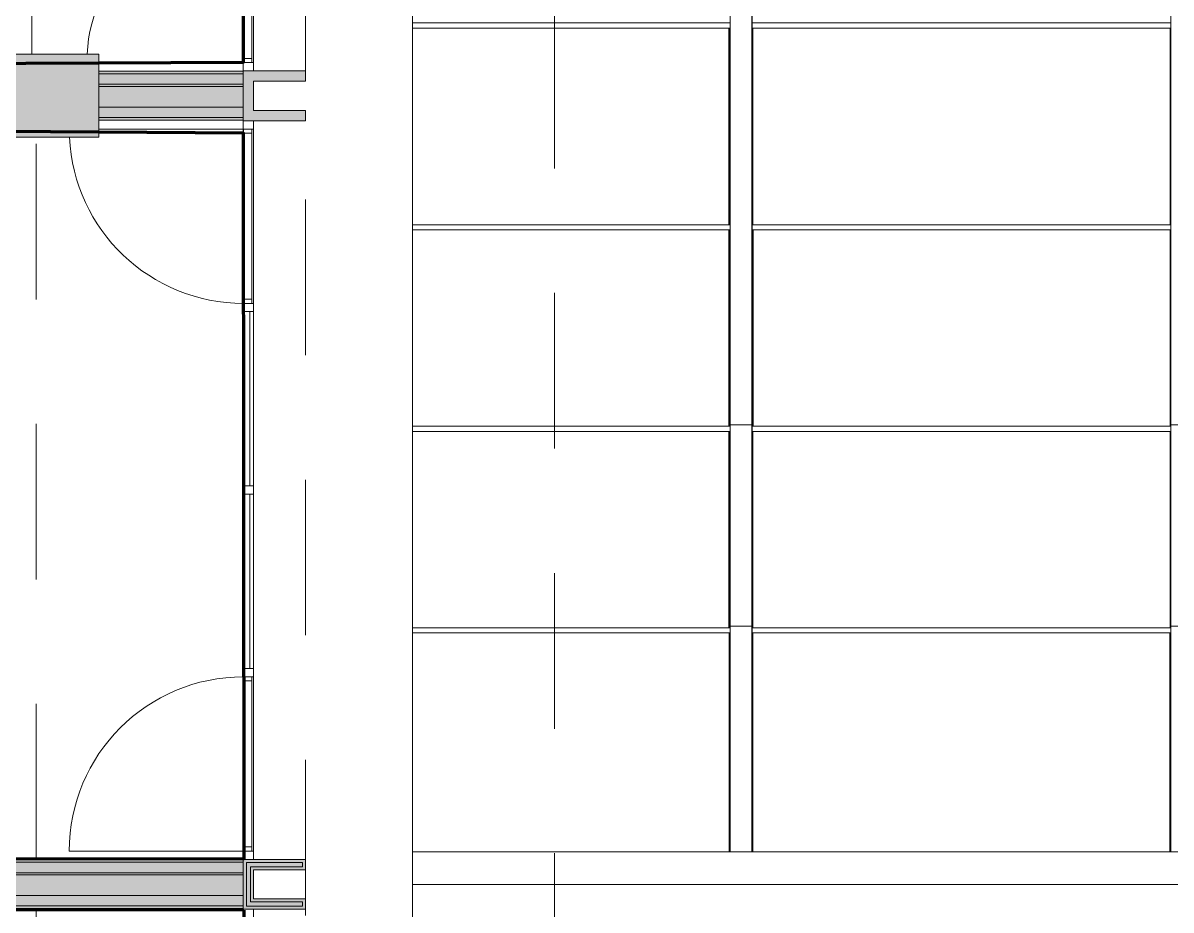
# Model space of a CAD drawing. Header units: metres. Extents: x -227.9 to -140, y 37.9 to 92.1.
# Drawn here: x -207.66 to -202.12, y 67.94 to 72.21 of the extents above; entities that cross this region are included whole.
import ezdxf

# ---------------------------------------------------------------- set-up
doc = ezdxf.new("R2010")
doc.units = ezdxf.units.M
doc.linetypes.add('JIS_02_0.7', pattern=[1.35, 0.75, -0.6])
for name, color, linetype, lineweight in [('A-COLS', 7, 'Continuous', 5), ('A-DOOR', 7, 'Continuous', 5), ('A-FLOR', 7, 'Continuous', 5), ('A-GENM', 7, 'Continuous', 5), ('A-GLAZ-CURT', 7, 'Continuous', 5), ('A-GLAZ-CWMG', 7, 'Continuous', 5), ('A-ROOF', 7, 'Continuous', 5), ('A-WALL', 7, 'Continuous', 5), ('A-WALL-PATT', 7, 'Continuous', 13), ('I-WALL', 7, 'Continuous', 5), ('S-BEAM', 7, 'Continuous', 5), ('S-COLS', 7, 'Continuous', 5)]:
    doc.layers.add(name, color=color, linetype=linetype, lineweight=lineweight)
doc.layers.add('A-DETL', color=94, linetype='Continuous', lineweight=5, true_color=0x00a600)
doc.layers.add('G-IMPT', color=8, linetype='Continuous', lineweight=5, true_color=0x808080)
doc.layers.add('Chambre', color=40, linetype='Continuous')

# ---------------------------------------------------------------- blocks, each defined once
blk = doc.blocks.new('LAG-C1030-PORTES-VITRINE DE MAGASIN-13PR_08_01 - LAG-C1030-PORTES-VITRINE DE MAGASIN-13PR_08_01-12741821-MUC-LAG-PRO-PLA-ARC-TZN-N02-AG02Ec-Cote')
at = {"layer": 'A-DOOR'}
blk.add_line((0.42, 0), (0.42, 0.6974), dxfattribs=at)
at = {"layer": 'A-DOOR', "color": 9, "lineweight": 9, "true_color": 0xc0c0c0}
for p, q in [((-0.4, 0), (-0.42, 0)), ((-0.42, 0), (-0.42, -0.04)), ((-0.4, -0.04), (-0.4, 0)), ((0.42, 0), (0.4, 0)), ((0.4, 0), (0.4, -0.04)), ((0.42, -0.04), (0.42, 0)), ((-0.42, -0.04), (-0.4, -0.04)), ((0.4, -0.04), (0.42, -0.04))]:
    blk.add_line(p, q, dxfattribs=at)
at = {"layer": 'A-DOOR', "color": 9, "true_color": 0xc0c0c0}
for p, q in [((-0.4, 0), (0.4, 0)), ((0.4, -0.04), (-0.4, -0.04))]:
    blk.add_line(p, q, dxfattribs=at)
at = {"layer": 'A-DOOR'}
blk.add_arc((0.42, 0), 0.84, 92.7004, 180, dxfattribs=at)
blk = doc.blocks.new('Rectangulaire Meneau - LAG-B2010-MENEAU-40x50-11582818-MUC-LAG-PRO-PLA-ARC-TZN-N02-AG02Ec-Cote')
at = {"layer": 'A-GLAZ-CWMG', "lineweight": 13}
for p, q in [((-0.036, 0.0013), (-0.004, 0.0013)), ((-0.04, -0.0447), (-0.04, -0.04)), ((-0.004, -0.0487), (-0.036, -0.0487)), ((0, -0.0027), (0, -0.0447))]:
    blk.add_line(p, q, dxfattribs=at)
for centre, start, end in [((-0.036, -0.0027), 90, 180), ((-0.004, -0.0027), 0, 90), ((-0.036, -0.0447), 180, 270), ((-0.004, -0.0447), 270, 0)]:
    blk.add_arc(centre, 0.004, start, end, dxfattribs=at)
blk = doc.blocks.new('LAG-B2020-PANNEAU DE RIDEAU-TRANSPARENT - CURTAIN WALL MULLION_dwg_12FT-JANSEN-P05-10851602-MUC-LAG-PRO-PLA-ARC-TZN-N02-AG02Ec-Cote')
at = {"layer": 'G-IMPT', "flags": 128}
blk.add_lwpolyline([(0.004, 0.0001), (0.003, 0), (0.002, 0.0001), (0.001, 0), (0, 0), (0.001, 0.0001), (0.002, 0), (0.003, 0.0001), (0.004, 0)], dxfattribs=at)
at = {"layer": 'G-IMPT', "color": 161, "true_color": 0x7f9fff, "flags": 128}
for points in [[(0, 0), (0, 0), (0, 0), (0, 0), (0, 0), (0, 0), (0, 0.0001), (0, 0), (0, 0), (0, 0), (0, 0), (0, 0), (0, 0), (0, 0)], [(0, 0), (0, 0), (0, 0), (0, 0)], [(0.001, 0), (0.001, 0), (0.001, 0), (0.001, 0), (0.001, 0), (0.001, 0), (0.001, 0.0001), (0.001, 0), (0.001, 0), (0.001, 0), (0.001, 0), (0.001, 0), (0.001, 0), (0.001, 0)], [(0.001, 0), (0.001, 0), (0.001, 0), (0.001, 0)], [(0.001, 0), (0.001, 0), (0.001, 0), (0.001, 0), (0.001, 0), (0.001, 0)], [(0.001, 0), (0.001, 0), (0.001, 0), (0.001, 0)], [(0.002, 0), (0.002, 0), (0.002, 0), (0.002, 0), (0.002, 0), (0.002, 0), (0.002, 0.0001), (0.002, 0), (0.002, 0), (0.002, 0), (0.002, 0), (0.002, 0), (0.002, 0), (0.002, 0)], [(0.002, 0), (0.002, 0), (0.002, 0), (0.002, 0)], [(0.002, 0), (0.002, 0), (0.002, 0), (0.002, 0), (0.002, 0), (0.002, 0)], [(0.002, 0), (0.002, 0), (0.002, 0), (0.002, 0)], [(0.003, 0), (0.003, 0), (0.003, 0), (0.003, 0), (0.003, 0), (0.003, 0), (0.003, 0), (0.003, 0.0001), (0.003, 0), (0.003, 0), (0.003, 0), (0.003, 0), (0.003, 0), (0.003, 0)], [(0.003, 0), (0.0031, 0), (0.0031, 0), (0.003, 0)], [(0.003, 0), (0.003, 0), (0.0031, 0), (0.0031, 0), (0.003, 0), (0.003, 0)], [(0.003, 0), (0.003, 0), (0.003, 0), (0.003, 0)], [(0.004, 0), (0.004, 0), (0.004, 0), (0.004, 0), (0.004, 0), (0.0041, 0), (0.004, 0.0001), (0.004, 0), (0.004, 0), (0.004, 0), (0.004, 0), (0.004, 0), (0.004, 0), (0.004, 0)], [(0.004, 0), (0.004, 0), (0.004, 0), (0.004, 0)]]:
    blk.add_lwpolyline(points, dxfattribs=at)
at = {"layer": 'G-IMPT', "color": 4, "true_color": 0x00ffff, "flags": 128}
for points in [[(0.001, 0), (0.001, 0), (0, 0), (0, 0)], [(0.002, 0), (0.002, 0), (0.001, 0), (0.001, 0)], [(0.003, 0), (0.003, 0), (0.002, 0), (0.002, 0)], [(0.004, 0), (0.004, 0), (0.003, 0), (0.003, 0)]]:
    blk.add_lwpolyline(points, close=True, dxfattribs=at)
at = {"layer": 'G-IMPT', "color": 161, "true_color": 0x7f9fff}
for centre, radius, start, end in [((0, 0), 0.000004, 90, 180), ((0, 0), 0.000004, 360, 90), ((0, 0), 0.000002, 90, 180), ((0, 0), 0.000002, 360, 90), ((0, 0), 0.000002, 270, 360), ((0, 0), 0.000002, 180, 270), ((0, 0), 0.000004, 270, 0), ((0, 0), 0.000004, 180, 270), ((0.001, 0), 0.000004, 90, 180), ((0.001, 0), 0.000004, 360, 90), ((0.001, 0), 0.000002, 90, 180), ((0.001, 0), 0.000002, 360, 90), ((0.001, 0), 0.000002, 270, 360), ((0.001, 0), 0.000002, 180, 270), ((0.001, 0), 0.000004, 270, 0), ((0.001, 0), 0.000004, 180, 270), ((0.002, 0), 0.000004, 90, 180), ((0.002, 0), 0.000004, 360, 90), ((0.002, 0), 0.000002, 90, 180), ((0.002, 0), 0.000002, 360, 90), ((0.002, 0), 0.000002, 270, 360), ((0.002, 0), 0.000002, 180, 270), ((0.002, 0), 0.000004, 270, 0), ((0.002, 0), 0.000004, 180, 270), ((0.003, 0), 0.000004, 90, 180), ((0.003, 0), 0.000004, 360, 90), ((0.003, 0), 0.000002, 90, 180), ((0.003, 0), 0.000002, 360, 90), ((0.003, 0), 0.000002, 270, 360), ((0.003, 0), 0.000002, 180, 270), ((0.003, 0), 0.000004, 270, 0), ((0.003, 0), 0.000004, 180, 270), ((0.004, 0), 0.000004, 360, 90), ((0.004, 0), 0.000004, 90, 180), ((0.004, 0), 0.000002, 360, 90), ((0.004, 0), 0.000002, 90, 180), ((0.004, 0), 0.000002, 180, 270), ((0.004, 0), 0.000002, 270, 360), ((0.004, 0), 0.000004, 180, 270), ((0.004, 0), 0.000004, 270, 0)]:
    blk.add_arc(centre, radius, start, end, dxfattribs=at)
blk = doc.blocks.new('LAG-B2020-PANNEAU DE RIDEAU-TRANSPARENT - CURTAIN WALL MULLION_dwg-10851601-MUC-LAG-PRO-PLA-ARC-TZN-N02-AG02Ec-Cote')
blk.add_blockref('LAG-B2020-PANNEAU DE RIDEAU-TRANSPARENT - CURTAIN WALL MULLION_dwg_12FT-JANSEN-P05-10851602-MUC-LAG-PRO-PLA-ARC-TZN-N02-AG02Ec-Cote', (-0.0027, 0.0003))
blk = doc.blocks.new('LAG-B2020-PANNEAU DE RIDEAU-TRANSPARENT - LAG-B2020-PANNEAU DE RIDEAU-TRANSPARENT-11582819-MUC-LAG-PRO-PLA-ARC-TZN-N02-AG02Ec-Cote')
at = {"layer": 'A-GLAZ-CURT', "lineweight": 9}
for p, q in [((0.42, 0.03), (-0.42, 0.03)), ((-0.42, 0.03), (-0.42, 0)), ((-0.42, 0), (0.42, 0)), ((0.42, 0), (0.42, 0.03))]:
    blk.add_line(p, q, dxfattribs=at)
at = {"extrusion": (0, 0, -1), "zscale": -1, "rotation": 180}
blk.add_blockref('LAG-B2020-PANNEAU DE RIDEAU-TRANSPARENT - CURTAIN WALL MULLION_dwg-10851601-MUC-LAG-PRO-PLA-ARC-TZN-N02-AG02Ec-Cote', (0, 0), dxfattribs=at)
blk = doc.blocks.new('LAG-B2020-PANNEAU DE RIDEAU-TRANSPARENT - CURTAIN WALL MULLION_dwg_12FT-JANSEN-P05-V24-MUC-LAG-PRO-PLA-ARC-TZN-N02-AG02Ec-Cote')
at = {"layer": 'G-IMPT', "flags": 128}
blk.add_lwpolyline([(0.004, 0.0001), (0.003, 0), (0.002, 0.0001), (0.001, 0), (0, 0), (0.001, 0.0001), (0.002, 0), (0.003, 0.0001), (0.004, 0)], dxfattribs=at)
at = {"layer": 'G-IMPT', "color": 161, "true_color": 0x7f9fff, "flags": 128}
for points in [[(0, 0), (0, 0), (0, 0), (0, 0), (0, 0), (0, 0), (0, 0.0001), (0, 0), (0, 0), (0, 0), (0, 0), (0, 0), (0, 0), (0, 0)], [(0, 0), (0, 0), (0, 0), (0, 0)], [(0.001, 0), (0.001, 0), (0.001, 0), (0.001, 0), (0.001, 0), (0.001, 0), (0.001, 0.0001), (0.001, 0), (0.001, 0), (0.001, 0), (0.001, 0), (0.001, 0), (0.001, 0), (0.001, 0)], [(0.001, 0), (0.001, 0), (0.001, 0), (0.001, 0)], [(0.001, 0), (0.001, 0), (0.001, 0), (0.001, 0), (0.001, 0), (0.001, 0)], [(0.001, 0), (0.001, 0), (0.001, 0), (0.001, 0)], [(0.002, 0), (0.002, 0), (0.002, 0), (0.002, 0), (0.002, 0), (0.002, 0), (0.002, 0.0001), (0.002, 0), (0.002, 0), (0.002, 0), (0.002, 0), (0.002, 0), (0.002, 0), (0.002, 0)], [(0.002, 0), (0.002, 0), (0.002, 0), (0.002, 0)], [(0.002, 0), (0.002, 0), (0.002, 0), (0.002, 0), (0.002, 0), (0.002, 0)], [(0.002, 0), (0.002, 0), (0.002, 0), (0.002, 0)], [(0.003, 0), (0.003, 0), (0.003, 0), (0.003, 0), (0.003, 0), (0.003, 0), (0.003, 0), (0.003, 0.0001), (0.003, 0), (0.003, 0), (0.003, 0), (0.003, 0), (0.003, 0), (0.003, 0)], [(0.003, 0), (0.0031, 0), (0.0031, 0), (0.003, 0)], [(0.003, 0), (0.003, 0), (0.0031, 0), (0.0031, 0), (0.003, 0), (0.003, 0)], [(0.003, 0), (0.003, 0), (0.003, 0), (0.003, 0)], [(0.004, 0), (0.004, 0), (0.004, 0), (0.004, 0), (0.004, 0), (0.0041, 0), (0.004, 0.0001), (0.004, 0), (0.004, 0), (0.004, 0), (0.004, 0), (0.004, 0), (0.004, 0), (0.004, 0)], [(0.004, 0), (0.004, 0), (0.004, 0), (0.004, 0)]]:
    blk.add_lwpolyline(points, dxfattribs=at)
at = {"layer": 'G-IMPT', "color": 4, "true_color": 0x00ffff, "flags": 128}
for points in [[(0.001, 0), (0.001, 0), (0, 0), (0, 0)], [(0.002, 0), (0.002, 0), (0.001, 0), (0.001, 0)], [(0.003, 0), (0.003, 0), (0.002, 0), (0.002, 0)], [(0.004, 0), (0.004, 0), (0.003, 0), (0.003, 0)]]:
    blk.add_lwpolyline(points, close=True, dxfattribs=at)
at = {"layer": 'G-IMPT', "color": 161, "true_color": 0x7f9fff}
for centre, radius, start, end in [((0, 0), 0.000004, 90, 180), ((0, 0), 0.000004, 360, 90), ((0, 0), 0.000002, 90, 180), ((0, 0), 0.000002, 360, 90), ((0, 0), 0.000002, 270, 360), ((0, 0), 0.000002, 180, 270), ((0, 0), 0.000004, 270, 0), ((0, 0), 0.000004, 180, 270), ((0.001, 0), 0.000004, 90, 180), ((0.001, 0), 0.000004, 360, 90), ((0.001, 0), 0.000002, 90, 180), ((0.001, 0), 0.000002, 360, 90), ((0.001, 0), 0.000002, 270, 360), ((0.001, 0), 0.000002, 180, 270), ((0.001, 0), 0.000004, 270, 0), ((0.001, 0), 0.000004, 180, 270), ((0.002, 0), 0.000004, 90, 180), ((0.002, 0), 0.000004, 360, 90), ((0.002, 0), 0.000002, 90, 180), ((0.002, 0), 0.000002, 360, 90), ((0.002, 0), 0.000002, 270, 360), ((0.002, 0), 0.000002, 180, 270), ((0.002, 0), 0.000004, 270, 0), ((0.002, 0), 0.000004, 180, 270), ((0.003, 0), 0.000004, 90, 180), ((0.003, 0), 0.000004, 360, 90), ((0.003, 0), 0.000002, 90, 180), ((0.003, 0), 0.000002, 360, 90), ((0.003, 0), 0.000002, 270, 360), ((0.003, 0), 0.000002, 180, 270), ((0.003, 0), 0.000004, 270, 0), ((0.003, 0), 0.000004, 180, 270), ((0.004, 0), 0.000004, 360, 90), ((0.004, 0), 0.000004, 90, 180), ((0.004, 0), 0.000002, 360, 90), ((0.004, 0), 0.000002, 90, 180), ((0.004, 0), 0.000002, 180, 270), ((0.004, 0), 0.000002, 270, 360), ((0.004, 0), 0.000004, 180, 270), ((0.004, 0), 0.000004, 270, 0)]:
    blk.add_arc(centre, radius, start, end, dxfattribs=at)
blk = doc.blocks.new('LAG-B2020-PANNEAU DE RIDEAU-TRANSPARENT - CURTAIN WALL MULLION_dwg-V25-MUC-LAG-PRO-PLA-ARC-TZN-N02-AG02Ec-Cote')
blk.add_blockref('LAG-B2020-PANNEAU DE RIDEAU-TRANSPARENT - CURTAIN WALL MULLION_dwg_12FT-JANSEN-P05-V24-MUC-LAG-PRO-PLA-ARC-TZN-N02-AG02Ec-Cote', (-0.0027, 0.0003))
blk = doc.blocks.new('LAG-B2020-PANNEAU DE RIDEAU-TRANSPARENT - LAG-B2020-PANNEAU DE RIDEAU-TRANSPARENT-V26-MUC-LAG-PRO-PLA-ARC-TZN-N02-AG02Ec-Cote')
at = {"layer": 'A-GLAZ-CURT', "lineweight": 9}
for p, q in [((0.42, 0.03), (-0.42, 0.03)), ((-0.42, 0.03), (-0.42, 0)), ((-0.42, 0), (0.42, 0)), ((0.42, 0), (0.42, 0.03))]:
    blk.add_line(p, q, dxfattribs=at)
at = {"extrusion": (0, 0, -1), "zscale": -1, "rotation": 180}
blk.add_blockref('LAG-B2020-PANNEAU DE RIDEAU-TRANSPARENT - CURTAIN WALL MULLION_dwg-V25-MUC-LAG-PRO-PLA-ARC-TZN-N02-AG02Ec-Cote', (0, 0), dxfattribs=at)
blk = doc.blocks.new('LAG-C1030-PORTES-VITRINE DE MAGASIN-13PR_08_01 - LAG-C1030-PORTES-VITRINE DE MAGASIN-13PR_08_01-12741819-MUC-LAG-PRO-PLA-ARC-TZN-N02-AG02Ec-Cote')
at = {"layer": 'A-DOOR', "color": 9, "lineweight": 9, "true_color": 0xc0c0c0}
for p, q in [((-0.42, 0.04), (-0.4, 0.04)), ((-0.42, 0), (-0.42, 0.04)), ((-0.4, 0.04), (-0.4, 0)), ((0.4, 0.04), (0.42, 0.04)), ((0.4, 0), (0.4, 0.04)), ((0.42, 0.04), (0.42, 0)), ((-0.4, 0), (-0.42, 0)), ((0.42, 0), (0.4, 0))]:
    blk.add_line(p, q, dxfattribs=at)
at = {"layer": 'A-DOOR', "color": 9, "true_color": 0xc0c0c0}
for p, q in [((0.4, 0.04), (-0.4, 0.04)), ((-0.4, 0), (0.4, 0))]:
    blk.add_line(p, q, dxfattribs=at)
at = {"layer": 'A-DOOR'}
blk.add_line((0.42, 0), (0.42, -0.84), dxfattribs=at)
blk.add_arc((0.42, 0), 0.84, 180, 270, dxfattribs=at)
blk = doc.blocks.new('Rectangulaire Meneau - LAG-B2010-MENEAU-40x50-11581633-MUC-LAG-PRO-PLA-ARC-TZN-N02-AG02Ec-Cote')
at = {"layer": 'A-GLAZ-CWMG', "lineweight": 13}
for p, q in [((-0.016, 0.0013), (0.016, 0.0013)), ((-0.02, -0.0447), (-0.02, -0.04)), ((0.016, -0.0487), (-0.016, -0.0487)), ((0.02, -0.0027), (0.02, -0.0447))]:
    blk.add_line(p, q, dxfattribs=at)
for centre, start, end in [((-0.016, -0.0027), 90, 180), ((0.016, -0.0027), 0, 90), ((-0.016, -0.0447), 180, 270), ((0.016, -0.0447), 270, 0)]:
    blk.add_arc(centre, 0.004, start, end, dxfattribs=at)
blk = doc.blocks.new('Rectangulaire Meneau - LAG-B2010-MENEAU-40x50-V27-MUC-LAG-PRO-PLA-ARC-TZN-N02-AG02Ec-Cote')
at = {"layer": 'A-GLAZ-CWMG', "lineweight": 13}
for p, q in [((-0.016, 0.0013), (0.016, 0.0013)), ((-0.02, -0.0447), (-0.02, -0.0027)), ((0.016, -0.0487), (-0.016, -0.0487)), ((0.02, -0.0027), (0.02, -0.0447))]:
    blk.add_line(p, q, dxfattribs=at)
for centre, start, end in [((-0.016, -0.0027), 90, 180), ((0.016, -0.0027), 0, 90), ((-0.016, -0.0447), 180, 270), ((0.016, -0.0447), 270, 0)]:
    blk.add_arc(centre, 0.004, start, end, dxfattribs=at)
blk = doc.blocks.new('Rectangulaire Meneau - LAG-B2010-MENEAU-40x50-V28-MUC-LAG-PRO-PLA-ARC-TZN-N02-AG02Ec-Cote')
at = {"layer": 'A-GLAZ-CWMG', "lineweight": 13}
for p, q in [((-0.016, 0.0013), (0.016, 0.0013)), ((-0.02, -0.0447), (-0.02, -0.0027)), ((0.016, -0.0487), (-0.016, -0.0487)), ((0.02, -0.04), (0.02, -0.0447))]:
    blk.add_line(p, q, dxfattribs=at)
for centre, start, end in [((-0.016, -0.0027), 90, 180), ((0.016, -0.0027), 0, 90), ((-0.016, -0.0447), 180, 270), ((0.016, -0.0447), 270, 0)]:
    blk.add_arc(centre, 0.004, start, end, dxfattribs=at)
blk = doc.blocks.new('LAG-C1030-PORTES-VITRINE DE MAGASIN-13PR_08_01 - LAG-C1030-PORTES-VITRINE DE MAGASIN-13PR_08_01-12741822-MUC-LAG-PRO-PLA-ARC-TZN-N02-AG02Ec-Cote')
at = {"layer": 'A-DOOR', "color": 9, "lineweight": 9, "true_color": 0xc0c0c0}
for p, q in [((-0.3775, 0.04), (-0.3575, 0.04)), ((-0.3775, 0), (-0.3775, 0.04)), ((-0.3575, 0.04), (-0.3575, 0)), ((0.3575, 0.04), (0.3775, 0.04)), ((0.3575, 0), (0.3575, 0.04)), ((0.3775, 0.04), (0.3775, 0)), ((-0.3575, 0), (-0.3775, 0)), ((0.3775, 0), (0.3575, 0))]:
    blk.add_line(p, q, dxfattribs=at)
at = {"layer": 'A-DOOR', "color": 9, "true_color": 0xc0c0c0}
for p, q in [((0.3575, 0.04), (-0.3575, 0.04)), ((-0.3575, 0), (0.3575, 0))]:
    blk.add_line(p, q, dxfattribs=at)
at = {"layer": 'A-DOOR'}
blk.add_line((0.3775, 0), (0.3775, -0.6974), dxfattribs=at)
blk.add_arc((0.3775, 0), 0.755, 180, 266.9128, dxfattribs=at)
blk = doc.blocks.new('LAG-B1020-CADRE STRUCTURELLE-PATIO - MUC-PATIO_skp_97-11715570-MUC-LAG-PRO-PLA-ARC-TZN-N02-AG02Ec-Cote')
at = {"layer": 'G-IMPT', "color": 7}
for p, q in [((-24.7873, 0.3398), (-0.3673, 0.3398)), ((-24.7873, 0.3398), (-0.3673, 0.3398)), ((-0.3673, 0.1821), (-24.7873, 0.1821)), ((-24.7873, 0.1821), (-0.3673, 0.1821))]:
    blk.add_line(p, q, dxfattribs=at)
blk = doc.blocks.new('LAG-B1020-CADRE STRUCTURELLE-PATIO - MUC-PATIO_skp_78-11715551-MUC-LAG-PRO-PLA-ARC-TZN-N02-AG02Ec-Cote')
at = {"layer": 'G-IMPT', "color": 7}
for p, q in [((0.2602, 4.0055), (1.7865, 4.0055)), ((0.2602, 4.0055), (1.7865, 4.0055)), ((1.7865, 3.0577), (1.7865, 4.0055)), ((1.7865, 3.0577), (1.7865, 4.0055)), ((1.901, 4.0055), (1.901, 3.0577)), ((1.901, 4.0055), (3.9121, 4.0055)), ((1.901, 4.0055), (3.9121, 4.0055)), ((1.901, 3.0577), (1.901, 4.0055)), ((3.9121, 3.0577), (3.9121, 4.0055)), ((3.9121, 3.0577), (3.9121, 4.0055)), ((0.2602, 3.0333), (1.7865, 3.0333)), ((0.2602, 3.0333), (1.7865, 3.0333)), ((1.7865, 2.0861), (1.7865, 3.0333)), ((1.7865, 2.0861), (1.7865, 3.0333)), ((1.901, 3.0333), (1.901, 2.0861)), ((1.901, 3.0333), (3.9121, 3.0333)), ((1.901, 3.0333), (3.9121, 3.0333)), ((1.901, 2.0861), (1.901, 3.0333)), ((3.9121, 2.0861), (3.9121, 3.0333)), ((3.9121, 2.0861), (3.9121, 3.0333)), ((0.2602, 2.0617), (1.7865, 2.0617)), ((0.2602, 2.0617), (1.7865, 2.0617)), ((1.7865, 1.1145), (1.7865, 2.0617)), ((1.7865, 1.1145), (1.7865, 2.0617)), ((1.901, 2.0617), (1.901, 1.1145)), ((1.901, 2.0617), (3.9121, 2.0617)), ((1.901, 2.0617), (3.9121, 2.0617)), ((1.901, 1.1145), (1.901, 2.0617)), ((3.9121, 1.1145), (3.9121, 2.0617)), ((3.9121, 1.1145), (3.9121, 2.0617)), ((0.2602, 1.0902), (1.7871, 1.0902)), ((0.2602, 1.0902), (1.7871, 1.0902)), ((1.7871, 0.0357), (1.7871, 1.0902)), ((1.7871, 0.0357), (1.7871, 1.0902)), ((1.901, 1.0902), (1.901, 0.0357)), ((1.901, 1.0902), (3.9121, 1.0902)), ((3.9121, 1.0902), (1.901, 1.0902)), ((1.901, 0.0357), (1.901, 1.0902)), ((3.9121, 0.0357), (3.9121, 1.0902)), ((3.9121, 0.0357), (3.9121, 1.0902))]:
    blk.add_line(p, q, dxfattribs=at)
blk = doc.blocks.new('LAG-B1020-CADRE STRUCTURELLE-PATIO - MUC-PATIO_skp_75-11715548-MUC-LAG-PRO-PLA-ARC-TZN-N02-AG02Ec-Cote')
at = {"layer": 'G-IMPT', "color": 7}
for p, q in [((1.901, 2.2157), (1.901, 5.195)), ((1.901, 5.195), (1.901, 2.2157)), ((2.006, 2.2157), (2.006, 5.195)), ((2.006, 2.2157), (2.006, 5.195)), ((4.026, 2.2157), (4.026, 5.195)), ((4.026, 5.195), (4.026, 2.2157)), ((1.901, 2.2157), (2.006, 2.2157)), ((1.901, 1.245), (1.901, 2.2157)), ((2.006, 2.2157), (1.901, 2.2157)), ((1.901, 1.245), (1.901, 2.2157)), ((2.006, 2.2157), (2.006, 1.245)), ((2.006, 1.245), (2.006, 2.2157)), ((4.026, 2.2157), (4.131, 2.2157)), ((4.026, 1.245), (4.026, 2.2157)), ((4.131, 2.2157), (4.026, 2.2157)), ((4.026, 1.245), (4.026, 2.2157)), ((1.901, 1.245), (2.006, 1.245)), ((1.901, 0.1577), (1.901, 1.245)), ((1.901, 1.245), (1.901, 0.1577)), ((1.901, 1.245), (2.006, 1.245)), ((2.006, 0.1577), (2.006, 1.245)), ((2.006, 0.1577), (2.006, 1.245)), ((4.026, 1.245), (4.131, 1.245)), ((4.026, 0.1577), (4.026, 1.245)), ((4.026, 1.245), (4.026, 0.1577)), ((4.026, 1.245), (4.131, 1.245))]:
    blk.add_line(p, q, dxfattribs=at)
blk = doc.blocks.new('LAG-B1020-CADRE STRUCTURELLE-PATIO - MUC-PATIO_skp_74-11715547-MUC-LAG-PRO-PLA-ARC-TZN-N02-AG02Ec-Cote')
at = {"layer": 'G-IMPT', "color": 7}
for p, q in [((0.2802, 12.1709), (1.8071, 12.1709)), ((1.8071, 12.1709), (0.2802, 12.1709)), ((1.8071, 11.2231), (1.8071, 12.1709)), ((1.8071, 11.2231), (1.8071, 12.1709)), ((1.921, 12.1709), (1.921, 11.2231)), ((3.9321, 12.1709), (1.921, 12.1709)), ((3.9321, 12.1709), (1.921, 12.1709)), ((1.921, 11.2231), (1.921, 12.1709)), ((3.9321, 12.1709), (3.9321, 11.2231)), ((3.9321, 11.2231), (3.9321, 12.1709)), ((1.8115, 11.2231), (0.2802, 11.2231)), ((0.2802, 11.2231), (1.8115, 11.2231)), ((0.2802, 11.1987), (1.8071, 11.1987)), ((1.8071, 11.1987), (0.2802, 11.1987)), ((1.8071, 10.2515), (1.8071, 11.1987)), ((1.8071, 10.2515), (1.8071, 11.1987)), ((1.9177, 11.2231), (3.9365, 11.2231)), ((3.9365, 11.2231), (1.9177, 11.2231)), ((1.921, 11.1987), (1.921, 10.2515)), ((3.9321, 11.1987), (1.921, 11.1987)), ((3.9321, 11.1987), (1.921, 11.1987)), ((1.921, 10.2515), (1.921, 11.1987)), ((3.9321, 11.1987), (3.9321, 10.2515)), ((3.9321, 10.2515), (3.9321, 11.1987)), ((1.8115, 10.2515), (0.2802, 10.2515)), ((0.2802, 10.2515), (1.8115, 10.2515)), ((1.9177, 10.2515), (3.9365, 10.2515)), ((3.9365, 10.2515), (1.9177, 10.2515)), ((0.2802, 10.2271), (1.8071, 10.2271)), ((1.8071, 10.2271), (0.2802, 10.2271)), ((1.8071, 9.2799), (1.8071, 10.2271)), ((1.8071, 9.2799), (1.8071, 10.2271)), ((1.921, 10.2271), (1.921, 9.2799)), ((3.9321, 10.2271), (1.921, 10.2271)), ((3.9321, 10.2271), (1.921, 10.2271)), ((1.921, 9.2799), (1.921, 10.2271)), ((3.9321, 10.2271), (3.9321, 9.2799)), ((3.9321, 9.2799), (3.9321, 10.2271)), ((1.8115, 9.2799), (0.2802, 9.2799)), ((0.2802, 9.2799), (1.8115, 9.2799)), ((0.2802, 9.2555), (1.8076, 9.2555)), ((1.8076, 9.2555), (0.2802, 9.2555)), ((1.8076, 8.2011), (1.8076, 9.2555)), ((1.8076, 8.2011), (1.8076, 9.2555)), ((1.9177, 9.2799), (3.9365, 9.2799)), ((1.9177, 9.2799), (3.9365, 9.2799)), ((1.9205, 8.2011), (1.9204, 9.2555)), ((1.9205, 8.2011), (1.9204, 9.2555)), ((1.9204, 9.2555), (3.9315, 9.2555)), ((1.9204, 9.2555), (3.9315, 9.2555)), ((3.9315, 8.2011), (3.9315, 9.2555)), ((3.9315, 8.2011), (3.9315, 9.2555))]:
    blk.add_line(p, q, dxfattribs=at)
blk = doc.blocks.new('LAG-B1020-CADRE STRUCTURELLE-PATIO - MUC-PATIO_skp_2-11715475-MUC-LAG-PRO-PLA-ARC-TZN-N02-AG02Ec-Cote')
for name, p in [('LAG-B1020-CADRE STRUCTURELLE-PATIO - MUC-PATIO_skp_78-11715551-MUC-LAG-PRO-PLA-ARC-TZN-N02-AG02Ec-Cote', (0.2394, 8.352)), ('LAG-B1020-CADRE STRUCTURELLE-PATIO - MUC-PATIO_skp_74-11715547-MUC-LAG-PRO-PLA-ARC-TZN-N02-AG02Ec-Cote', (0.2194, 0.1866)), ('LAG-B1020-CADRE STRUCTURELLE-PATIO - MUC-PATIO_skp_75-11715548-MUC-LAG-PRO-PLA-ARC-TZN-N02-AG02Ec-Cote', (0.1299, 8.23)), ('LAG-B1020-CADRE STRUCTURELLE-PATIO - MUC-PATIO_skp_97-11715570-MUC-LAG-PRO-PLA-ARC-TZN-N02-AG02Ec-Cote', (25.2869, 8.0479))]:
    blk.add_blockref(name, p)
blk = doc.blocks.new('LAG-B1020-CADRE STRUCTURELLE-PATIO - LAG-LAG-B1020-CADRE STRUCTURELLE-PATIO-10510598-MUC-LAG-PRO-PLA-ARC-TZN-N02-AG02Ec-Cote')
blk.add_blockref('LAG-B1020-CADRE STRUCTURELLE-PATIO - MUC-PATIO_skp_2-11715475-MUC-LAG-PRO-PLA-ARC-TZN-N02-AG02Ec-Cote', (-12.7084, -8.23))
blk = doc.blocks.new('Rectangulaire Meneau - LAG-B2010-MENEAU-40x50-11581513-MUC-LAG-PRO-PLA-ARC-TZN-N02-AG02Ec-Cote')
at = {"layer": 'A-GLAZ-CWMG', "lineweight": 13}
for p, q in [((-0.04, 0.0447), (-0.04, 0.04)), ((-0.004, 0.0487), (-0.036, 0.0487)), ((0, 0.0027), (0, 0.0447)), ((-0.036, -0.0013), (-0.004, -0.0013))]:
    blk.add_line(p, q, dxfattribs=at)
for centre, start, end in [((-0.036, 0.0447), 90, 180), ((-0.036, 0.0027), 180, 270), ((-0.004, 0.0447), 0, 90), ((-0.004, 0.0027), 270, 0)]:
    blk.add_arc(centre, 0.004, start, end, dxfattribs=at)
blk = doc.blocks.new('Rectangulaire Meneau - LAG-B2010-MENEAU-40x50-11581515-MUC-LAG-PRO-PLA-ARC-TZN-N02-AG02Ec-Cote')
at = {"layer": 'A-GLAZ-CWMG', "lineweight": 13}
for p, q in [((-0.004, 0.0013), (-0.036, 0.0013)), ((-0.04, -0.04), (-0.04, -0.0447)), ((-0.036, -0.0487), (-0.004, -0.0487)), ((0, -0.0447), (0, -0.0027))]:
    blk.add_line(p, q, dxfattribs=at)
for centre, start, end in [((-0.036, -0.0027), 90, 180), ((-0.004, -0.0027), 0, 90), ((-0.036, -0.0447), 180, 270), ((-0.004, -0.0447), 270, 0)]:
    blk.add_arc(centre, 0.004, start, end, dxfattribs=at)
blk = doc.blocks.new('PATIO - CMS-PATIO-2083973-MUC-LAG-PRO-PLA-ARC-TZN-N02-AG02Ec-Cote')
at = {"layer": 'G-IMPT', "color": 7, "lineweight": 9}
for p, q in [((-10.6775, 2.2157), (-10.6775, 5.195)), ((-10.6775, 5.195), (-10.6775, 2.2157)), ((-10.5725, 2.2157), (-10.5725, 5.195)), ((-10.5725, 2.2157), (-10.5725, 5.195)), ((-10.6786, 4.1518), (-12.21, 4.1518)), ((-12.21, 4.1518), (-10.6786, 4.1518)), ((-10.5725, 4.1518), (-8.5536, 4.1518)), ((-8.5536, 4.1518), (-10.5725, 4.1518)), ((-12.21, 4.1275), (-10.6825, 4.1275)), ((-12.21, 4.1275), (-10.6825, 4.1275)), ((-12.21, 4.1275), (-10.682, 4.1275)), ((-10.682, 4.1275), (-12.21, 4.1275)), ((-10.6825, 3.1797), (-10.6825, 4.1275)), ((-10.6825, 3.1797), (-10.6825, 4.1275)), ((-10.682, 3.1797), (-10.682, 4.1275)), ((-10.682, 3.1797), (-10.682, 4.1275)), ((-10.5681, 4.1275), (-10.5681, 3.1797)), ((-10.5681, 4.1275), (-8.5569, 4.1275)), ((-10.5681, 4.1275), (-8.5569, 4.1275)), ((-10.5681, 3.1797), (-10.5681, 4.1275)), ((-10.5681, 4.1275), (-10.5681, 3.1797)), ((-8.5569, 4.1275), (-10.5681, 4.1275)), ((-8.5569, 4.1275), (-10.5681, 4.1275)), ((-10.5681, 3.1797), (-10.5681, 4.1275)), ((-8.5569, 4.1275), (-8.557, 3.1797)), ((-8.557, 3.1797), (-8.557, 4.1275)), ((-8.5569, 3.1797), (-8.5569, 4.1275)), ((-8.5569, 3.1797), (-8.5569, 4.1275)), ((-10.6786, 3.1797), (-12.21, 3.1797)), ((-12.21, 3.1797), (-10.6786, 3.1797)), ((-12.21, 3.1553), (-10.6825, 3.1553)), ((-12.21, 3.1553), (-10.6825, 3.1553)), ((-12.21, 3.1553), (-10.682, 3.1553)), ((-10.682, 3.1553), (-12.21, 3.1553)), ((-10.6825, 2.2081), (-10.6825, 3.1553)), ((-10.6825, 2.2081), (-10.6825, 3.1553)), ((-10.682, 2.2081), (-10.682, 3.1553)), ((-10.682, 2.2081), (-10.682, 3.1553)), ((-10.5725, 3.1797), (-8.5536, 3.1797)), ((-8.5536, 3.1797), (-10.5725, 3.1797)), ((-10.568, 3.1553), (-10.568, 2.2081)), ((-10.568, 3.1553), (-8.5569, 3.1553)), ((-10.568, 3.1553), (-8.5569, 3.1553)), ((-10.568, 2.2081), (-10.568, 3.1553)), ((-10.568, 3.1553), (-10.568, 2.2081)), ((-8.5569, 3.1553), (-10.568, 3.1553)), ((-8.5569, 3.1553), (-10.568, 3.1553)), ((-10.568, 2.2081), (-10.568, 3.1553)), ((-8.5569, 3.1553), (-8.557, 2.2081)), ((-8.557, 2.2081), (-8.5569, 3.1553)), ((-8.5569, 2.2081), (-8.5569, 3.1553)), ((-8.5569, 2.2081), (-8.5569, 3.1553)), ((-10.6775, 2.2157), (-10.5725, 2.2157)), ((-10.6775, 1.245), (-10.6775, 2.2157)), ((-10.5725, 2.2157), (-10.6775, 2.2157)), ((-10.6775, 1.245), (-10.6775, 2.2157)), ((-10.5725, 2.2157), (-10.5725, 1.245)), ((-10.5725, 1.245), (-10.5725, 2.2157)), ((-10.6786, 2.2081), (-12.21, 2.2081)), ((-12.21, 2.2081), (-10.6786, 2.2081)), ((-12.21, 2.1837), (-10.6825, 2.1837)), ((-12.21, 2.1837), (-10.6825, 2.1837)), ((-12.21, 2.1837), (-10.682, 2.1837)), ((-10.682, 2.1837), (-12.21, 2.1837)), ((-10.6825, 1.2365), (-10.6825, 2.1837)), ((-10.6825, 1.2365), (-10.6825, 2.1837)), ((-10.682, 1.2365), (-10.682, 2.1837)), ((-10.682, 1.2365), (-10.682, 2.1837)), ((-10.5725, 2.2081), (-8.5536, 2.2081)), ((-8.5536, 2.2081), (-10.5725, 2.2081)), ((-10.5681, 2.1837), (-10.5681, 1.2365)), ((-10.5681, 2.1837), (-8.5569, 2.1837)), ((-10.5681, 2.1837), (-8.5569, 2.1837)), ((-10.5681, 1.2365), (-10.5681, 2.1837)), ((-10.5681, 2.1837), (-10.5681, 1.2365)), ((-8.5569, 2.1837), (-10.5681, 2.1837)), ((-8.5569, 2.1837), (-10.5681, 2.1837)), ((-10.5681, 1.2365), (-10.5681, 2.1837)), ((-8.5569, 2.1837), (-8.557, 1.2364)), ((-8.557, 1.2364), (-8.557, 2.1837)), ((-8.5569, 1.2364), (-8.5569, 2.1837)), ((-8.5569, 1.2364), (-8.5569, 2.1837)), ((-10.6786, 1.2365), (-12.21, 1.2365)), ((-12.21, 1.2365), (-10.6786, 1.2365)), ((-10.6775, 1.245), (-10.5725, 1.245)), ((-10.6775, 0.1577), (-10.6775, 1.245)), ((-10.6775, 1.245), (-10.6775, 0.1577)), ((-10.6775, 1.245), (-10.5725, 1.245)), ((-10.5725, 0.1577), (-10.5725, 1.245)), ((-10.5725, 0.1577), (-10.5725, 1.245)), ((-10.5725, 1.2365), (-8.5536, 1.2365)), ((-10.5725, 1.2365), (-8.5536, 1.2365)), ((-12.21, 1.2121), (-10.682, 1.2121)), ((-12.21, 1.2121), (-10.682, 1.2121)), ((-12.21, 1.2121), (-10.6814, 1.2121)), ((-10.6814, 1.2121), (-12.21, 1.2121)), ((-10.682, 0.1577), (-10.682, 1.2121)), ((-10.682, 0.1577), (-10.682, 1.2121)), ((-10.6814, 0.1577), (-10.6814, 1.2121)), ((-10.6814, 0.1577), (-10.6814, 1.2121)), ((-10.5686, 0.1577), (-10.5686, 1.2121)), ((-10.5686, 0.1577), (-10.5686, 1.2121)), ((-10.5686, 1.2121), (-8.5575, 1.2121)), ((-10.5686, 1.2121), (-8.5575, 1.2121)), ((-10.5681, 1.2121), (-10.5681, 0.1577)), ((-10.5681, 1.2121), (-8.557, 1.2121)), ((-8.557, 1.2121), (-10.5681, 1.2121)), ((-10.5681, 0.1577), (-10.5681, 1.2121)), ((-8.5575, 0.1577), (-8.5575, 1.2121)), ((-8.5575, 0.1577), (-8.5575, 1.2121)), ((-8.557, 0.1577), (-8.557, 1.2121)), ((-8.557, 0.1577), (-8.557, 1.2121)), ((-12.21, 0.1577), (12.21, 0.1577)), ((-12.21, 0.1577), (12.21, 0.1577)), ((12.21, 0), (-12.21, 0)), ((-12.21, 0), (12.21, 0))]:
    blk.add_line(p, q, dxfattribs=at)

msp = doc.modelspace()

# ---------------------------------------------------------------- hatches: boundary and pattern name
at = {"layer": 'A-COLS', "true_color": 0x808080}
msp.add_hatch(color=8, dxfattribs=at).paths.add_polyline_path([(-206.2941, 71.7434), (-206.2941, 71.7934), (-206.5441, 71.7934), (-206.5441, 71.9334), (-206.2941, 71.9334), (-206.2941, 71.9834), (-206.5941, 71.9834), (-206.5941, 71.7434)])
at = {"layer": 'A-WALL', "true_color": 0x808080}
h = msp.add_hatch(color=8, dxfattribs=at)
h.paths.add_polyline_path([(-206.2941, 67.9435), (-206.2941, 67.9935), (-206.5441, 67.9935), (-206.5441, 68.1335), (-206.2941, 68.1335), (-206.2941, 68.1835), (-206.5941, 68.1835), (-206.5941, 67.9435)])
h.paths.add_polyline_path([(-206.3091, 67.9585), (-206.5791, 67.9585), (-206.5791, 68.1685), (-206.3091, 68.1685), (-206.3091, 68.1485), (-206.5591, 68.1485), (-206.5591, 67.9785), (-206.3091, 67.9785)])
msp.add_hatch(color=8, dxfattribs=at).paths.add_polyline_path([(-206.3091, 67.9585), (-206.3091, 67.9785), (-206.5591, 67.9785), (-206.5591, 68.1485), (-206.3091, 68.1485), (-206.3091, 68.1685), (-206.5791, 68.1685), (-206.5791, 67.9585)])
at = {"layer": 'A-WALL-PATT', "lineweight": 5, "true_color": 0xaaaaaa}
for points in [[(-206.5941, 71.909), (-206.5941, 71.919), (-207.2903, 71.919), (-207.2903, 71.909), (-207.0978, 71.909)], [(-206.6866, 68.1096), (-206.5944, 68.1096), (-206.5944, 68.1196), (-216.9694, 68.1196), (-216.9694, 68.1096), (-207.0978, 68.1096)]]:
    msp.add_hatch(color=253, dxfattribs=at).paths.add_polyline_path(points)
at = {"layer": 'I-WALL', "true_color": 0xaaaaaa}
for points in [[(-206.5941, 71.969), (-206.5941, 71.982), (-207.2903, 71.982), (-207.2903, 71.969), (-207.0978, 71.969)], [(-206.5941, 71.919), (-206.5941, 71.969), (-207.2903, 71.969), (-207.2903, 71.919), (-207.0978, 71.919)], [(-206.5941, 71.809), (-206.5941, 71.909), (-207.2903, 71.909), (-207.2903, 71.809), (-207.0978, 71.809)], [(-206.5941, 71.759), (-206.5941, 71.809), (-207.2903, 71.809), (-207.2903, 71.759), (-207.0978, 71.759)], [(-206.5941, 71.746), (-206.5941, 71.759), (-207.2903, 71.759), (-207.2903, 71.746), (-207.0978, 71.746)], [(-206.5944, 68.1696), (-206.5944, 68.1826), (-216.9064, 68.1826), (-216.9064, 68.1696), (-207.0978, 68.1696)], [(-206.5944, 68.1196), (-206.5944, 68.1696), (-216.9194, 68.1696), (-216.9194, 68.1196), (-206.6866, 68.1196)], [(-206.5944, 68.0096), (-206.5944, 68.1096), (-216.9694, 68.1096), (-216.9694, 68.0096), (-206.6866, 68.0096)], [(-206.6866, 67.9596), (-206.5944, 67.9596), (-206.5944, 68.0096), (-216.9194, 68.0096), (-216.9194, 67.9596), (-207.0978, 67.9596)], [(-206.5944, 67.9466), (-206.5944, 67.9596), (-216.9064, 67.9596), (-216.9064, 67.9466), (-206.6866, 67.9466)]]:
    msp.add_hatch(color=253, dxfattribs=at).paths.add_polyline_path(points)
at = {"layer": 'S-COLS', "true_color": 0x808080}
msp.add_hatch(color=8, dxfattribs=at).paths.add_polyline_path([(-207.6903, 71.664), (-207.2903, 71.664), (-207.2903, 72.064), (-207.6903, 72.064)])

# ---------------------------------------------------------------- linework, layer by layer
at = {"layer": 'A-COLS', "lineweight": 13}
for p, q in [((-206.2941, 71.9834), (-206.5941, 71.9834)), ((-206.5941, 71.9834), (-206.5941, 71.7434)), ((-206.2941, 71.9334), (-206.2941, 71.9834)), ((-206.5441, 71.7934), (-206.5441, 71.9334)), ((-206.5441, 71.9334), (-206.2941, 71.9334)), ((-206.2941, 71.7934), (-206.5441, 71.7934)), ((-206.2941, 71.7434), (-206.2941, 71.7934)), ((-206.5941, 71.7434), (-206.2941, 71.7434))]:
    msp.add_line(p, q, dxfattribs=at)
at = {"layer": 'A-DETL', "color": 9, "linetype": 'JIS_02_0.7', "lineweight": 9, "true_color": 0xc0c0c0}
for p, q in [((-207.6129, 72.064), (-207.6129, 73.864)), ((-207.5928, 68.1826), (-207.5928, 71.664)), ((-207.5928, 64.6889), (-207.5928, 67.9466))]:
    msp.add_line(p, q, dxfattribs=at)
at = {"layer": 'A-DETL', "color": 7, "linetype": 'JIS_02_0.7'}
for p, q in [((-206.2941, 62.5135), (-206.2941, 73.6135)), ((-205.0941, 73.6135), (-205.0941, 62.5135))]:
    msp.add_line(p, q, dxfattribs=at)
at = {"layer": 'A-FLOR', "lineweight": 9}
for p, q in [((-206.5941, 72.7825), (-206.5941, 72.0194)), ((-206.5941, 71.9874), (-206.5941, 71.9834)), ((-206.5941, 71.7436), (-206.5941, 71.7394)), ((-206.5941, 71.7074), (-206.5941, 70.8594)), ((-206.5941, 70.8274), (-206.5941, 69.9795)), ((-206.5941, 69.9475), (-206.5941, 69.0995)), ((-206.5941, 69.0675), (-206.5941, 68.2195)), ((-206.5941, 68.1875), (-206.5941, 68.1835)), ((-206.5941, 67.9436), (-206.5941, 67.9395))]:
    msp.add_line(p, q, dxfattribs=at)
at = {"layer": 'A-ROOF'}
for p, q in [((-205.7791, 73.5985), (-205.7791, 62.5285)), ((-206.5441, 72.0194), (-206.5441, 72.7825)), ((-206.5441, 71.9834), (-206.5441, 71.9874)), ((-206.5441, 71.7394), (-206.5441, 71.7434)), ((-206.5441, 70.8594), (-206.5441, 71.7074)), ((-206.5441, 69.9795), (-206.5441, 70.8274)), ((-206.5441, 69.0995), (-206.5441, 69.9475)), ((-206.5441, 68.2195), (-206.5441, 69.0675)), ((-206.5441, 68.1835), (-206.5441, 68.1875)), ((-206.5441, 67.9395), (-206.5441, 67.9435))]:
    msp.add_line(p, q, dxfattribs=at)
at = {"layer": 'A-WALL'}
for p, q in [((-206.5941, 71.969), (-207.2903, 71.969)), ((-206.5941, 71.919), (-207.2903, 71.919)), ((-206.5941, 71.909), (-207.2903, 71.909)), ((-206.5941, 71.809), (-207.2903, 71.809)), ((-206.5941, 71.759), (-207.2903, 71.759)), ((-206.5944, 68.1196), (-216.9694, 68.1196)), ((-206.5944, 68.1696), (-216.9194, 68.1696)), ((-206.3091, 68.1685), (-206.5791, 68.1685)), ((-206.5791, 68.1685), (-206.5791, 67.9585)), ((-206.5591, 68.1485), (-206.3091, 68.1485)), ((-206.5591, 67.9785), (-206.5591, 68.1485)), ((-206.3091, 68.1485), (-206.3091, 68.1685)), ((-206.5944, 68.1096), (-216.9694, 68.1096)), ((-206.5944, 68.0096), (-216.9694, 68.0096)), ((-206.5944, 67.9596), (-216.9194, 67.9596)), ((-206.5791, 67.9585), (-206.3091, 67.9585)), ((-206.3091, 67.9785), (-206.5591, 67.9785)), ((-206.3091, 67.9585), (-206.3091, 67.9785))]:
    msp.add_line(p, q, dxfattribs=at)
at = {"layer": 'A-WALL', "lineweight": 13}
for p, q in [((-206.2941, 68.1835), (-206.5941, 68.1835)), ((-206.5941, 68.1835), (-206.5941, 67.9435)), ((-206.2941, 68.1335), (-206.2941, 68.1835)), ((-206.5441, 67.9935), (-206.5441, 68.1335)), ((-206.5441, 68.1335), (-206.2941, 68.1335)), ((-206.2941, 67.9935), (-206.5441, 67.9935)), ((-206.2941, 67.9435), (-206.2941, 67.9935)), ((-206.5941, 67.9435), (-206.2941, 67.9435))]:
    msp.add_line(p, q, dxfattribs=at)
at = {"layer": 'Chambre', "lineweight": 140}
for points in [[(-216.9064, 76.4516), (-206.5205, 76.4516), (-205.7658, 75.6969), (-206.1709, 75.1634), (-206.2494, 75.0027), (-206.4986, 74.3635), (-206.5896, 73.6522), (-206.5941, 72.0234), (-215.6694, 71.982), (-215.6694, 72.7151), (-216.9064, 72.7021), (-216.9194, 76.4646)], [(-215.6694, 71.746), (-215.6694, 71.3151), (-216.9064, 71.3151), (-216.9064, 68.1826), (-206.5901, 68.1875), (-206.5929, 71.6834), (-215.6694, 71.746)], [(-206.5941, 67.9395), (-216.9064, 67.9466), (-216.9064, 65.3522), (-215.4324, 65.3522), (-215.4194, 64.3819), (-206.5941, 64.3871), (-206.5901, 67.9395)]]:
    msp.add_lwpolyline(points, dxfattribs=at)
at = {"layer": 'I-WALL', "lineweight": 13}
for p, q in [((-206.5941, 71.982), (-207.2903, 71.982)), ((-207.2903, 71.982), (-207.2903, 71.746)), ((-206.5941, 71.746), (-206.5941, 71.982)), ((-207.2903, 71.746), (-206.5941, 71.746)), ((-206.5944, 68.1826), (-216.9064, 68.1826)), ((-206.5944, 67.9466), (-206.5944, 68.1826)), ((-216.9064, 67.9466), (-206.5944, 67.9466))]:
    msp.add_line(p, q, dxfattribs=at)
at = {"layer": 'S-COLS', "lineweight": 9}
for p, q in [((-207.2903, 72.064), (-207.6903, 72.064)), ((-207.2903, 71.664), (-207.2903, 72.064)), ((-207.6903, 71.664), (-207.2903, 71.664))]:
    msp.add_line(p, q, dxfattribs=at)

# ---------------------------------------------------------------- block references
at = {"layer": 'A-DOOR', "color": 9, "true_color": 0xc0c0c0}
for name, p, rotation in [('LAG-C1030-PORTES-VITRINE DE MAGASIN-13PR_08_01 - LAG-C1030-PORTES-VITRINE DE MAGASIN-13PR_08_01-12741822-MUC-LAG-PRO-PLA-ARC-TZN-N02-AG02Ec-Cote', (-206.5929, 72.4009), 270), ('LAG-C1030-PORTES-VITRINE DE MAGASIN-13PR_08_01 - LAG-C1030-PORTES-VITRINE DE MAGASIN-13PR_08_01-12741821-MUC-LAG-PRO-PLA-ARC-TZN-N02-AG02Ec-Cote', (-206.5929, 71.2834), 89.99999999968556), ('LAG-C1030-PORTES-VITRINE DE MAGASIN-13PR_08_01 - LAG-C1030-PORTES-VITRINE DE MAGASIN-13PR_08_01-12741819-MUC-LAG-PRO-PLA-ARC-TZN-N02-AG02Ec-Cote', (-206.5929, 68.6435), 269.9999999996856)]:
    msp.add_blockref(name, p, dxfattribs=dict(at, rotation=rotation))
at = {"layer": 'A-GENM', "lineweight": 9}
msp.add_blockref('PATIO - CMS-PATIO-2083973-MUC-LAG-PRO-PLA-ARC-TZN-N02-AG02Ec-Cote', (-193.5691, 68.0628), dxfattribs=at)
at = {"layer": 'A-GLAZ-CURT', "rotation": 269.9999999996856}
for name, p in [('LAG-B2020-PANNEAU DE RIDEAU-TRANSPARENT - LAG-B2020-PANNEAU DE RIDEAU-TRANSPARENT-11582819-MUC-LAG-PRO-PLA-ARC-TZN-N02-AG02Ec-Cote', (-206.5929, 70.4035)), ('LAG-B2020-PANNEAU DE RIDEAU-TRANSPARENT - LAG-B2020-PANNEAU DE RIDEAU-TRANSPARENT-V26-MUC-LAG-PRO-PLA-ARC-TZN-N02-AG02Ec-Cote', (-206.5929, 69.5235))]:
    msp.add_blockref(name, p, dxfattribs=at)
at = {"layer": 'A-GLAZ-CWMG'}
for name, p, rotation in [('Rectangulaire Meneau - LAG-B2010-MENEAU-40x50-11581513-MUC-LAG-PRO-PLA-ARC-TZN-N02-AG02Ec-Cote', (-206.5929, 71.9834), 270), ('Rectangulaire Meneau - LAG-B2010-MENEAU-40x50-11581515-MUC-LAG-PRO-PLA-ARC-TZN-N02-AG02Ec-Cote', (-206.5929, 71.7434), 89.99999999968556), ('Rectangulaire Meneau - LAG-B2010-MENEAU-40x50-11581515-MUC-LAG-PRO-PLA-ARC-TZN-N02-AG02Ec-Cote', (-206.5928, 67.9435), 89.99999999968556)]:
    msp.add_blockref(name, p, dxfattribs=dict(at, rotation=rotation))
at = {"layer": 'A-GLAZ-CWMG', "extrusion": (0, 0, -1), "rotation": 270.0000000003145}
for name, p in [('Rectangulaire Meneau - LAG-B2010-MENEAU-40x50-11581633-MUC-LAG-PRO-PLA-ARC-TZN-N02-AG02Ec-Cote', (206.5929, 70.8434)), ('Rectangulaire Meneau - LAG-B2010-MENEAU-40x50-V27-MUC-LAG-PRO-PLA-ARC-TZN-N02-AG02Ec-Cote', (206.5929, 69.9635)), ('Rectangulaire Meneau - LAG-B2010-MENEAU-40x50-V28-MUC-LAG-PRO-PLA-ARC-TZN-N02-AG02Ec-Cote', (206.5929, 69.0835)), ('Rectangulaire Meneau - LAG-B2010-MENEAU-40x50-11582818-MUC-LAG-PRO-PLA-ARC-TZN-N02-AG02Ec-Cote', (206.5929, 68.1835))]:
    msp.add_blockref(name, p, dxfattribs=at)
at = {"layer": 'S-BEAM'}
msp.add_blockref('LAG-B1020-CADRE STRUCTURELLE-PATIO - LAG-LAG-B1020-CADRE STRUCTURELLE-PATIO-10510598-MUC-LAG-PRO-PLA-ARC-TZN-N02-AG02Ec-Cote', (-193.5703, 68.0628), dxfattribs=at)

doc.saveas('drawing.dxf')
